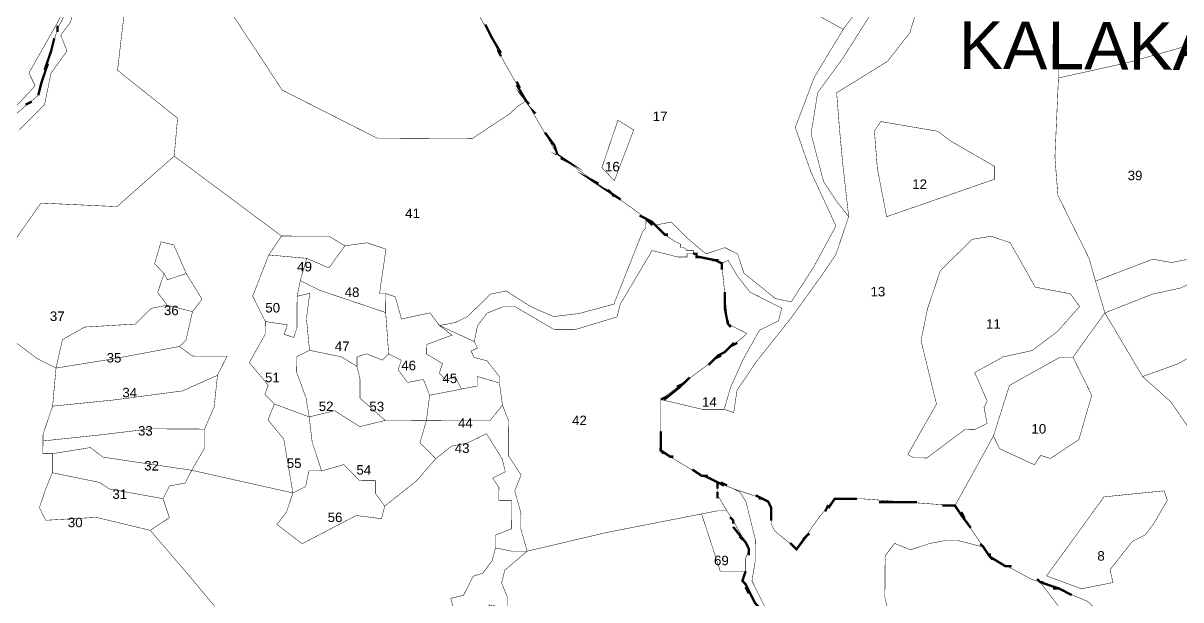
# Model space of a CAD drawing. Header units: metres. Extents: x 318080 to 326887, y 1838772 to 1852662.
# Drawn here: x 321262 to 322736, y 1848110 to 1848843 of the extents above; entities that cross this region are included whole.
import ezdxf

# ---------------------------------------------------------------- set-up
doc = ezdxf.new("R2010")
doc.units = ezdxf.units.M
doc.header["$MEASUREMENT"] = 0
for name, color, linetype in [('SURVEY NO.', 7, 'Continuous'), ('SURVEY PLOT BOUNDARY', 35, 'Continuous'), ('VILLAGE BOUNDARY', 212, 'Continuous'), ('VILLAGE NAME', 3, 'Continuous')]:
    doc.layers.add(name, color=color, linetype=linetype)
doc.styles.add('PDF Arial', font='arial.ttf')
doc.styles.get("Standard").update_dxf_attribs({"font": 'arial.ttf'})

# ---------------------------------------------------------------- blocks, each defined once
blk = doc.blocks.new('22')
at = {"layer": 'SURVEY PLOT BOUNDARY', "lineweight": 18, "const_width": 0.605}
for points in [[(322347, 1848863.3), (322306.3, 1848799), (322273.9, 1848754.7), (322265.5, 1848702.3), (322281.4, 1848641.7), (322297.4, 1848617.4), (322313.4, 1848597.2), (322297.1, 1848548.9), (322280.8, 1848524.7), (322240.2, 1848468.4), (322195.6, 1848412.2), (322171.2, 1848376), (322167, 1848347.8), (322154.9, 1848351.9), (322163.1, 1848380.1), (322179.5, 1848416.3), (322199.8, 1848452.5), (322224.1, 1848464.5), (322228.2, 1848480.6), (322204, 1848492.8), (322187.9, 1848501), (322171.9, 1848521.2), (322159.9, 1848541.5), (322151.8, 1848537.5), (322143.8, 1848541.5), (322123.6, 1848545.7), (322119.6, 1848545.7), (322119.6, 1848549.7), (322115.6, 1848549.7), (322115.6, 1848553.8), (322111.5, 1848553.8), (322107.5, 1848553.8), (322103.5, 1848557.9), (322099.5, 1848557.9), (322099.5, 1848561.9), (322091.4, 1848566), (322079.4, 1848574.1), (322067.3, 1848586.3), (322087.5, 1848590.2), (322107.6, 1848569.9), (322131.7, 1848549.7), (322155.9, 1848557.6), (322172, 1848549.5), (322180, 1848525.2), (322220.2, 1848492.8), (322240.3, 1848488.6), (322268.8, 1848532.9), (322297.2, 1848585.2), (322265.3, 1848653.9), (322245.4, 1848710.5), (322269.9, 1848774.9), (322306.5, 1848835.3), (322339, 1848879.5)], [(321257.1, 1848707.2), (321289.5, 1848739.3), (321297.8, 1848779.6), (321318.1, 1848807.7), (321310.1, 1848828), (321322.3, 1848844)], [(321390.9, 1848855.8), (321382.5, 1848783.2), (321458.9, 1848722.3), (321454.6, 1848674), (321381.7, 1848609.8), (321284.9, 1848614.3), (321219.9, 1848521.8)], [(321232.9, 1848715.4), (321277.6, 1848763.6), (321269.6, 1848779.7), (321306.2, 1848844.1)], [(321322.4, 1848868.2), (321306.1, 1848836), (321281.5, 1848751.4), (321228.9, 1848707.3)], [(321246.6, 1849034), (321359.9, 1849106.1), (321400.3, 1849126.1), (321441.1, 1849214.6), (321445.5, 1849299.3), (321558.5, 1849302.8), (321558.5, 1849298.8), (321546.1, 1849238.3), (321541.8, 1849194), (321521.1, 1849081.1), (321508.9, 1849065), (321472.6, 1849057.1), (321420.1, 1849045.3), (321379.5, 1849001.1), (321306.2, 1848844.1), (321269.6, 1848779.7), (321277.6, 1848763.6), (321232.9, 1848715.4)], [(321842.7, 1848853.6), (321870.7, 1848801.1), (321902.7, 1848744.4), (321890.6, 1848736.4), (321882.5, 1848728.4), (321833.9, 1848696.3), (321712.9, 1848696.9), (321592.2, 1848758), (321496.1, 1848903.7)], [(322766.5, 1848853.2), (322754.2, 1848817), (322669.4, 1848793.2), (322580.5, 1848773.4), (322580.9, 1848846)], [(322403.5, 1848871.1), (322391.2, 1848830.8), (322362.8, 1848794.6), (322298.1, 1848754.6), (322301.9, 1848706.2), (322305.7, 1848665.8), (322313.4, 1848597.2), (322297.4, 1848617.4), (322281.4, 1848641.7), (322265.5, 1848702.3), (322273.9, 1848754.7), (322306.3, 1848799), (322347, 1848863.3)], [(322580.9, 1848846), (322580.5, 1848773.4), (322576, 1848672.6), (322579.8, 1848624.2), (322619.7, 1848543.3), (322627.7, 1848515), (322639.6, 1848474.6), (322599, 1848418.3), (322582.8, 1848418.4), (322518.1, 1848382.4), (322497.7, 1848317.9), (322448.8, 1848229.4), (322331.9, 1848238), (322295.6, 1848238.2), (322275.3, 1848214.1), (322246.9, 1848173.9), (322242.8, 1848178), (322222.8, 1848194.2), (322218.7, 1848198.2), (322214.7, 1848206.3), (322214.8, 1848226.5), (322210.8, 1848234.6), (322202.8, 1848238.7), (322190.7, 1848242.8), (322166.6, 1848250.9), (322146.4, 1848259.1), (322126.3, 1848267.3), (322086.1, 1848291.7), (322074, 1848299.8), (322074.1, 1848307.9), (322074.1, 1848315.9), (322074.1, 1848324), (322074.2, 1848348.2), (322074.3, 1848360.3), (322074.3, 1848364.4), (322126.7, 1848352), (322154.9, 1848351.9), (322167, 1848347.8), (322171.2, 1848376), (322195.6, 1848412.2), (322240.2, 1848468.4), (322280.8, 1848524.7), (322297.1, 1848548.9), (322313.4, 1848597.2), (322305.7, 1848665.8), (322301.9, 1848706.2), (322298.1, 1848754.6), (322362.8, 1848794.6), (322391.2, 1848830.8), (322403.5, 1848871.1)], [(322262.3, 1848859.7), (322306.5, 1848835.3), (322269.9, 1848774.9), (322245.4, 1848710.5), (322265.3, 1848653.9), (322297.2, 1848585.2), (322268.8, 1848532.9), (322240.3, 1848488.6), (322220.2, 1848492.8), (322180, 1848525.2), (322172, 1848549.5), (322155.9, 1848557.6), (322131.7, 1848549.7), (322107.6, 1848569.9), (322087.5, 1848590.2), (322067.3, 1848586.3), (322055.3, 1848594.4), (322039.2, 1848606.6), (321942.7, 1848675.6), (321902.7, 1848744.4), (321870.7, 1848801.1), (321842.7, 1848853.6)], [(321228.9, 1848707.3), (321281.5, 1848751.4), (321306.1, 1848836), (321322.4, 1848868.2), (321326.5, 1848876.3), (321338.7, 1848904.5), (321334.6, 1848884.3), (321322.3, 1848844), (321310.1, 1848828), (321318.1, 1848807.7), (321297.8, 1848779.6), (321289.5, 1848739.3), (321257.1, 1848707.2)], [(321496.1, 1848903.7), (321592.2, 1848758), (321712.9, 1848696.9), (321833.9, 1848696.3), (321882.5, 1848728.4), (321890.6, 1848736.4), (321902.7, 1848744.4), (321942.7, 1848675.6), (322039.2, 1848606.6), (322055.3, 1848594.4), (322055.2, 1848582.3), (322051.2, 1848578.3), (322014.4, 1848485.7), (321970, 1848473.8), (321937.7, 1848469.9), (321909.5, 1848482.1), (321877.3, 1848502.5), (321857.1, 1848498.5), (321828.8, 1848470.4), (321812.6, 1848462.4), (321792.4, 1848458.5), (321780.4, 1848474.7), (321744, 1848466.8), (321736.1, 1848495.1), (321724, 1848499.2), (321716, 1848499.2), (321724.3, 1848555.7), (321700.1, 1848563.8), (321671.9, 1848559.9), (321651.8, 1848572.1), (321591.3, 1848572.4), (321454.6, 1848674), (321458.9, 1848722.3), (321382.5, 1848783.2), (321390.9, 1848855.8)], [(322796.8, 1848445.6), (322732.1, 1848409.6), (322687.6, 1848393.7), (322639.6, 1848474.6), (322700.2, 1848498.5), (322736.6, 1848506.4), (322744.6, 1848510.4)], [(322744.8, 1848542.7), (322724.6, 1848538.7), (322700.4, 1848542.9), (322627.7, 1848515), (322619.7, 1848543.3), (322579.8, 1848624.2), (322576, 1848672.6), (322580.5, 1848773.4), (322669.4, 1848793.2), (322754.2, 1848817)], [(321219.9, 1848521.8), (321284.9, 1848614.3), (321381.7, 1848609.8), (321454.6, 1848674), (321591.3, 1848572.4), (321575, 1848548.3), (321554.6, 1848496), (321570.6, 1848463.6), (321570.5, 1848447.5), (321550.2, 1848411.3), (321574.2, 1848382.9), (321570.1, 1848370.8), (321582.2, 1848358.7), (321574, 1848338.5), (321594.1, 1848314.2), (321605.8, 1848245.6), (321476.9, 1848274.4), (321493.2, 1848302.6), (321493.3, 1848326.8), (321505.5, 1848355), (321509.7, 1848395.3), (321522, 1848419.5), (321477.6, 1848419.7), (321461.5, 1848431.9), (321469.6, 1848439.9), (321477.9, 1848476.2), (321490, 1848492.2), (321470, 1848524.6), (321454.1, 1848561), (321437.9, 1848565.1), (321429.7, 1848536.9), (321441.8, 1848524.7), (321433.6, 1848500.6), (321445.6, 1848484.4), (321425.4, 1848480.4), (321405.2, 1848460.4), (321340.6, 1848456.6), (321312.3, 1848440.6), (321304.1, 1848404.4), (321279.9, 1848416.6), (321135.2, 1848526.2)], [(321135.2, 1848526.2), (321279.9, 1848416.6), (321304.1, 1848404.4), (321299.8, 1848356), (321287.5, 1848319.7), (321287.5, 1848311.7), (321287.5, 1848307.6), (321287.4, 1848295.5), (321299.5, 1848295.5), (321299.4, 1848271.3), (321291.2, 1848251.1), (321283, 1848227), (321291, 1848210.8), (321355.6, 1848214.5), (321424.1, 1848198), (321476.2, 1848137.3), (321560.4, 1848036)], [(322758.2, 1847981.8), (322702, 1848030.5), (322617.7, 1848107.6), (322569.3, 1848128), (322557.3, 1848132.1), (322545.2, 1848136.2), (322492.9, 1848164.6), (322484.9, 1848176.8), (322448.8, 1848229.4), (322497.7, 1848317.9), (322505.6, 1848301.8), (322549.9, 1848281.4), (322558, 1848293.4), (322570.1, 1848289.3), (322606.5, 1848313.4), (322622.9, 1848369.8), (322599, 1848418.3), (322639.6, 1848474.6), (322687.6, 1848393.7), (322723.8, 1848361.2), (322759.8, 1848308.6)], [(321560.4, 1848036), (321476.2, 1848137.3), (321424.1, 1848198), (321448.4, 1848214.1), (321440.4, 1848238.3), (321448.6, 1848254.4), (321468.7, 1848258.3), (321476.9, 1848274.4), (321605.8, 1848245.6), (321597.6, 1848221.4), (321585.5, 1848205.3), (321617.6, 1848181), (321686.4, 1848216.9), (321718.6, 1848212.8), (321722.7, 1848228.9), (321763.2, 1848261), (321787.6, 1848289.1), (321807.8, 1848305.1), (321828, 1848309.1), (321852.3, 1848321), (321872.3, 1848288.7), (321876.2, 1848272.5), (321860.1, 1848264.5), (321868.1, 1848252.4), (321868, 1848236.2), (321884.1, 1848236.2), (321883.9, 1848199.9), (321863.7, 1848191.9), (321863.7, 1848175.7), (321859.5, 1848159.6), (321847.4, 1848143.5), (321835.2, 1848139.6), (321823, 1848115.4), (321806.9, 1848111.5), (321810.8, 1848095.3)], [(322194.1, 1848105.6), (322178.1, 1848133.9), (322182.2, 1848146), (322182.3, 1848162.1), (322186.4, 1848174.2), (322166.4, 1848210.6), (322158.4, 1848222.7), (322146.3, 1848243), (322146.4, 1848259.1), (322166.6, 1848250.9), (322174.6, 1848246.9), (322182.6, 1848234.7), (322194.5, 1848186.3), (322194.3, 1848158), (322190.2, 1848133.8), (322214.2, 1848085.3)], [(322214.2, 1848085.3), (322190.2, 1848133.8), (322194.3, 1848158), (322194.5, 1848186.3), (322182.6, 1848234.7), (322174.6, 1848246.9), (322166.6, 1848250.9), (322190.7, 1848242.8), (322202.8, 1848238.7), (322210.8, 1848234.6), (322214.8, 1848226.5), (322214.7, 1848206.3), (322218.7, 1848198.2), (322222.8, 1848194.2), (322242.8, 1848178), (322246.9, 1848173.9), (322275.3, 1848214.1), (322295.6, 1848238.2), (322331.9, 1848238), (322448.8, 1848229.4), (322484.9, 1848176.8), (322452.6, 1848185), (322436.5, 1848185.1), (322416.3, 1848181.2), (322392.1, 1848173.2), (322371.9, 1848181.4), (322359.8, 1848165.3), (322359.5, 1848112.8), (322367.4, 1848080.5)], [(321879.4, 1848099), (321879.5, 1848111.1), (321871.5, 1848131.3), (321875.6, 1848147.4), (321904, 1848171.5), (322004.9, 1848195.2), (322126.1, 1848218.9), (322149.9, 1848146.1), (322166.1, 1848146.1), (322182.2, 1848146), (322178.1, 1848133.9), (322194.1, 1848105.6)], [(322597.3, 1848079.4), (322557.3, 1848132.1), (322569.3, 1848128), (322617.7, 1848107.6)]]:
    blk.add_lwpolyline(points, dxfattribs=at)
for points in [[(322339, 1848879.5), (322306.5, 1848835.3), (322262.3, 1848859.7), (322286.6, 1848879.7), (322298.8, 1848903.9)], [(321999.1, 1848659.2), (322015.2, 1848643), (322039.7, 1848707.4), (322019.6, 1848719.6)], [(322015.2, 1848643), (321999.1, 1848659.2), (322019.6, 1848719.6), (322039.7, 1848707.4)], [(322350, 1848657.5), (322361.8, 1848597), (322430.5, 1848620.8), (322499.2, 1848644.7), (322499.3, 1848660.9), (322443, 1848693.4), (322426.9, 1848705.6), (322354.4, 1848718), (322346.2, 1848706)], [(322430.5, 1848620.8), (322361.8, 1848597), (322350, 1848657.5), (322346.2, 1848706), (322354.4, 1848718), (322426.9, 1848705.6), (322443, 1848693.4), (322499.3, 1848660.9), (322499.2, 1848644.7)], [(322111.5, 1848553.8), (322115.6, 1848553.8), (322115.6, 1848549.7), (322111.5, 1848549.8), (322107.5, 1848549.8), (322107.5, 1848545.7), (322103.4, 1848545.8), (322099.4, 1848545.8), (322095.4, 1848545.8), (322063.1, 1848554), (322022.5, 1848485.6), (322018.4, 1848469.5), (321965.8, 1848453.6), (321937.6, 1848453.8), (321889.3, 1848482.2), (321873.2, 1848482.3), (321853, 1848474.3), (321840.8, 1848458.3), (321836.7, 1848438.1), (321792.4, 1848458.5), (321812.6, 1848462.4), (321828.8, 1848470.4), (321857.1, 1848498.5), (321877.3, 1848502.5), (321909.5, 1848482.1), (321937.7, 1848469.9), (321970, 1848473.8), (322014.4, 1848485.7), (322051.2, 1848578.3), (322055.2, 1848582.3), (322055.3, 1848594.4), (322067.3, 1848586.3), (322079.4, 1848574.1), (322091.4, 1848566), (322099.5, 1848561.9), (322099.5, 1848557.9), (322103.5, 1848557.9), (322107.5, 1848553.8)], [(321470, 1848524.6), (321445.8, 1848516.7), (321441.8, 1848524.7), (321429.7, 1848536.9), (321437.9, 1848565.1), (321454.1, 1848561)], [(321671.9, 1848559.9), (321651.6, 1848531.8), (321623.4, 1848544), (321575, 1848548.3), (321591.3, 1848572.4), (321651.8, 1848572.1)], [(321724, 1848499.2), (321723.9, 1848475), (321639.3, 1848503.6), (321615.2, 1848515.8), (321623.4, 1848544), (321651.6, 1848531.8), (321671.9, 1848559.9), (321700.1, 1848563.8), (321724.3, 1848555.7), (321716, 1848499.2)], [(322425.2, 1848358.6), (322388.6, 1848294.3), (322396.7, 1848290.2), (322412.8, 1848290.1), (322461.4, 1848326.2), (322473.5, 1848326.1), (322489.7, 1848334.1), (322485.7, 1848354.3), (322489.8, 1848362.4), (322473.8, 1848398.7), (322510.2, 1848418.7), (322546.6, 1848426.6), (322579, 1848450.7), (322607.4, 1848482.8), (322595.3, 1848499), (322551, 1848507.3), (322519, 1848563.9), (322494.8, 1848572.1), (322470.6, 1848568.2), (322430.1, 1848528.1), (322413.7, 1848479.7), (322405.5, 1848439.4)], [(322412.8, 1848290.1), (322396.7, 1848290.2), (322388.6, 1848294.3), (322425.2, 1848358.6), (322405.5, 1848439.4), (322413.7, 1848479.7), (322430.1, 1848528.1), (322470.6, 1848568.2), (322494.8, 1848572.1), (322519, 1848563.9), (322551, 1848507.3), (322595.3, 1848499), (322607.4, 1848482.8), (322579, 1848450.7), (322546.6, 1848426.6), (322510.2, 1848418.7), (322473.8, 1848398.7), (322489.8, 1848362.4), (322485.7, 1848354.3), (322489.7, 1848334.1), (322473.5, 1848326.1), (322461.4, 1848326.2)], [(321623.4, 1848544), (321615.2, 1848515.8), (321611.1, 1848495.7), (321610.9, 1848455.3), (321606.8, 1848443.3), (321594.7, 1848447.4), (321598.8, 1848459.4), (321570.6, 1848463.6), (321554.6, 1848496), (321575, 1848548.3)], [(322095.4, 1848545.8), (322099.4, 1848545.8), (322103.4, 1848545.8), (322107.5, 1848545.7), (322107.5, 1848549.8), (322111.5, 1848549.8), (322115.6, 1848549.7), (322119.6, 1848549.7), (322119.6, 1848545.7), (322123.6, 1848545.7), (322143.8, 1848541.5), (322151.8, 1848537.5), (322159.5, 1848460.8), (322183.6, 1848448.5), (322179.6, 1848444.5), (322155.3, 1848424.5), (322074.3, 1848364.4), (322074.3, 1848360.3), (322074.2, 1848348.2), (322074.1, 1848324), (322074.1, 1848315.9), (322074.1, 1848307.9), (322074, 1848299.8), (322086.1, 1848291.7), (322126.3, 1848267.3), (322146.4, 1848259.1), (322146.3, 1848243), (322158.4, 1848222.7), (322146.3, 1848222.8), (322126.1, 1848218.9), (322004.9, 1848195.2), (321904, 1848171.5), (321896, 1848199.8), (321896.1, 1848220), (321888.2, 1848248.2), (321896.4, 1848268.4), (321880.4, 1848292.7), (321880.6, 1848337), (321872.6, 1848357.3), (321868.7, 1848385.5), (321868.7, 1848393.6), (321852.7, 1848413.8), (321836.6, 1848417.9), (321832.6, 1848426), (321840.7, 1848430), (321836.7, 1848438.1), (321840.8, 1848458.3), (321853, 1848474.3), (321873.2, 1848482.3), (321889.3, 1848482.2), (321937.6, 1848453.8), (321965.8, 1848453.6), (322018.4, 1848469.5), (322022.5, 1848485.6), (322063.1, 1848554)], [(322163.1, 1848380.1), (322154.9, 1848351.9), (322126.7, 1848352), (322074.3, 1848364.4), (322155.3, 1848424.5), (322179.6, 1848444.5), (322183.6, 1848448.5), (322159.5, 1848460.8), (322151.8, 1848537.5), (322159.9, 1848541.5), (322171.9, 1848521.2), (322187.9, 1848501), (322204, 1848492.8), (322228.2, 1848480.6), (322224.1, 1848464.5), (322199.8, 1848452.5), (322179.5, 1848416.3)], [(322700.4, 1848542.9), (322724.6, 1848538.7), (322744.8, 1848542.7), (322781.1, 1848538.5), (322781, 1848522.3), (322764.8, 1848518.4), (322744.6, 1848510.4), (322736.6, 1848506.4), (322700.2, 1848498.5), (322639.6, 1848474.6), (322627.7, 1848515)], [(321477.9, 1848476.2), (321445.6, 1848484.4), (321433.6, 1848500.6), (321441.8, 1848524.7), (321445.8, 1848516.7), (321470, 1848524.6), (321490, 1848492.2)], [(321723.9, 1848475), (321727.7, 1848422.5), (321719.6, 1848414.5), (321699.5, 1848422.6), (321687.3, 1848418.7), (321687.3, 1848406.6), (321667.2, 1848418.8), (321647, 1848422.9), (321626.9, 1848427), (321623, 1848467.4), (321627.2, 1848499.6), (321611.1, 1848495.7), (321615.2, 1848515.8), (321639.3, 1848503.6)], [(321626.9, 1848427), (321610.7, 1848419), (321610.6, 1848398.9), (321622.5, 1848366.5), (321626.5, 1848342.3), (321582.2, 1848358.7), (321570.1, 1848370.8), (321574.2, 1848382.9), (321550.2, 1848411.3), (321570.5, 1848447.5), (321570.6, 1848463.6), (321598.8, 1848459.4), (321594.7, 1848447.4), (321606.8, 1848443.3), (321610.9, 1848455.3), (321611.1, 1848495.7), (321627.2, 1848499.6), (321623, 1848467.4)], [(321736.1, 1848495.1), (321744, 1848466.8), (321780.4, 1848474.7), (321792.4, 1848458.5), (321808.5, 1848446.3), (321776.2, 1848434.4), (321776.1, 1848422.3), (321796.2, 1848410.1), (321792.1, 1848398), (321800.1, 1848389.9), (321812.3, 1848393.9), (321820.3, 1848377.7), (321779.9, 1848369.8), (321771.9, 1848390), (321751.7, 1848386.1), (321739.7, 1848402.3), (321743.8, 1848414.4), (321727.7, 1848422.5), (321723.9, 1848475), (321724, 1848499.2)], [(321477.9, 1848476.2), (321469.6, 1848439.9), (321461.5, 1848431.9), (321376.7, 1848416.1), (321304.1, 1848404.4), (321312.3, 1848440.6), (321340.6, 1848456.6), (321405.2, 1848460.4), (321425.4, 1848480.4), (321445.6, 1848484.4)], [(322865.6, 1848489.6), (322901.6, 1848437), (322925.9, 1848449), (322953.9, 1848404.5), (322981.8, 1848343.8), (322937.4, 1848332), (322925.3, 1848328), (322884.8, 1848308), (322860.9, 1848368.6), (322836.7, 1848360.7), (322759.8, 1848308.6), (322723.8, 1848361.2), (322687.6, 1848393.7), (322732.1, 1848409.6), (322796.8, 1848445.6)], [(321852.7, 1848413.8), (321868.7, 1848393.6), (321868.7, 1848385.5), (321840.5, 1848393.7), (321840.4, 1848381.6), (321820.3, 1848377.7), (321812.3, 1848393.9), (321800.1, 1848389.9), (321792.1, 1848398), (321796.2, 1848410.1), (321776.1, 1848422.3), (321776.2, 1848434.4), (321808.5, 1848446.3), (321792.4, 1848458.5), (321836.7, 1848438.1), (321840.7, 1848430), (321832.6, 1848426), (321836.6, 1848417.9)], [(321509.7, 1848395.3), (321465.3, 1848375.4), (321376.5, 1848363.7), (321299.8, 1848356), (321304.1, 1848404.4), (321376.7, 1848416.1), (321461.5, 1848431.9), (321477.6, 1848419.7), (321522, 1848419.5)], [(321687.3, 1848406.6), (321691.2, 1848390.4), (321691.1, 1848366.2), (321723.3, 1848337.8), (321690.9, 1848329.9), (321658.8, 1848350.2), (321626.5, 1848342.3), (321622.5, 1848366.5), (321610.6, 1848398.9), (321610.7, 1848419), (321626.9, 1848427), (321647, 1848422.9), (321667.2, 1848418.8)], [(321779.9, 1848369.8), (321775.7, 1848337.5), (321723.3, 1848337.8), (321691.1, 1848366.2), (321691.2, 1848390.4), (321687.3, 1848406.6), (321687.3, 1848418.7), (321699.5, 1848422.6), (321719.6, 1848414.5), (321727.7, 1848422.5), (321743.8, 1848414.4), (321739.7, 1848402.3), (321751.7, 1848386.1), (321771.9, 1848390)], [(322606.5, 1848313.4), (322570.1, 1848289.3), (322558, 1848293.4), (322549.9, 1848281.4), (322505.6, 1848301.8), (322497.7, 1848317.9), (322518.1, 1848382.4), (322582.8, 1848418.4), (322599, 1848418.3), (322622.9, 1848369.8)], [(321493.3, 1848326.8), (321424.7, 1848327.1), (321360.1, 1848319.4), (321287.5, 1848311.7), (321287.5, 1848319.7), (321299.8, 1848356), (321376.5, 1848363.7), (321465.3, 1848375.4), (321509.7, 1848395.3), (321505.5, 1848355)], [(321868.7, 1848385.5), (321872.6, 1848357.3), (321856.4, 1848337.2), (321775.7, 1848337.5), (321779.9, 1848369.8), (321820.3, 1848377.7), (321840.4, 1848381.6), (321840.5, 1848393.7)], [(321626.5, 1848342.3), (321630.3, 1848310), (321642.3, 1848273.6), (321626.1, 1848273.7), (321622, 1848253.6), (321605.8, 1848245.6), (321594.1, 1848314.2), (321574, 1848338.5), (321582.2, 1848358.7)], [(321904, 1848171.5), (321883.8, 1848171.6), (321863.7, 1848175.7), (321863.7, 1848191.9), (321883.9, 1848199.9), (321884.1, 1848236.2), (321868, 1848236.2), (321868.1, 1848252.4), (321860.1, 1848264.5), (321876.2, 1848272.5), (321872.3, 1848288.7), (321852.3, 1848321), (321828, 1848309.1), (321807.8, 1848305.1), (321787.6, 1848289.1), (321767.5, 1848309.3), (321775.7, 1848337.5), (321856.4, 1848337.2), (321872.6, 1848357.3), (321880.6, 1848337), (321880.4, 1848292.7), (321896.4, 1848268.4), (321888.2, 1848248.2), (321896.1, 1848220), (321896, 1848199.8)], [(321723.3, 1848337.8), (321775.7, 1848337.5), (321767.5, 1848309.3), (321787.6, 1848289.1), (321763.2, 1848261), (321722.7, 1848228.9), (321710.7, 1848245.1), (321710.8, 1848261.2), (321690.6, 1848261.3), (321670.5, 1848281.6), (321642.3, 1848273.6), (321630.3, 1848310), (321626.5, 1848342.3), (321658.8, 1848350.2), (321690.9, 1848329.9)], [(321493.3, 1848326.8), (321493.2, 1848302.6), (321476.9, 1848274.4), (321364, 1848291.1), (321347.9, 1848303.3), (321299.5, 1848295.5), (321287.4, 1848295.5), (321287.5, 1848307.6), (321287.5, 1848311.7), (321360.1, 1848319.4), (321424.7, 1848327.1)], [(321476.9, 1848274.4), (321468.7, 1848258.3), (321448.6, 1848254.4), (321440.4, 1848238.3), (321371.9, 1848250.7), (321359.8, 1848258.9), (321299.4, 1848271.3), (321299.5, 1848295.5), (321347.9, 1848303.3), (321364, 1848291.1)], [(321722.7, 1848228.9), (321718.6, 1848212.8), (321686.4, 1848216.9), (321617.6, 1848181), (321585.5, 1848205.3), (321597.6, 1848221.4), (321605.8, 1848245.6), (321622, 1848253.6), (321626.1, 1848273.7), (321642.3, 1848273.6), (321670.5, 1848281.6), (321690.6, 1848261.3), (321710.8, 1848261.2), (321710.7, 1848245.1)], [(321440.4, 1848238.3), (321448.4, 1848214.1), (321424.1, 1848198), (321355.6, 1848214.5), (321291, 1848210.8), (321283, 1848227), (321291.2, 1848251.1), (321299.4, 1848271.3), (321359.8, 1848258.9), (321371.9, 1848250.7)], [(322565.4, 1848140.1), (322609.7, 1848123.7), (322650, 1848131.6), (322646.1, 1848147.8), (322674.5, 1848183.9), (322690.7, 1848191.9), (322702.8, 1848208), (322719.1, 1848236.2), (322715.1, 1848248.3), (322638.5, 1848240.6)], [(322609.7, 1848123.7), (322565.4, 1848140.1), (322638.5, 1848240.6), (322715.1, 1848248.3), (322719.1, 1848236.2), (322702.8, 1848208), (322690.7, 1848191.9), (322674.5, 1848183.9), (322646.1, 1848147.8), (322650, 1848131.6)], [(322146.3, 1848222.8), (322158.4, 1848222.7), (322166.4, 1848210.6), (322186.4, 1848174.2), (322182.3, 1848162.1), (322182.2, 1848146), (322166.1, 1848146.1), (322149.9, 1848146.1), (322126.1, 1848218.9)], [(321904, 1848171.5), (321875.6, 1848147.4), (321871.5, 1848131.3), (321879.5, 1848111.1), (321879.4, 1848099), (321855.2, 1848103.2), (321863.2, 1848091), (321859.1, 1848058.8), (321867.1, 1848042.6), (321879, 1848006.2), (321854.8, 1848010.4), (321846.9, 1848054.8), (321810.7, 1848067.1), (321810.8, 1848095.3), (321806.9, 1848111.5), (321823, 1848115.4), (321835.2, 1848139.6), (321847.4, 1848143.5), (321859.5, 1848159.6), (321863.7, 1848175.7), (321883.8, 1848171.6)], [(322452.6, 1848185), (322484.9, 1848176.8), (322492.9, 1848164.6), (322545.2, 1848136.2), (322557.3, 1848132.1), (322597.3, 1848079.4), (322572.9, 1848035.2), (322480.3, 1848055.8), (322460.1, 1848063.9), (322436, 1848076.2), (322379.5, 1848072.4), (322367.4, 1848080.5), (322359.5, 1848112.8), (322359.8, 1848165.3), (322371.9, 1848181.4), (322392.1, 1848173.2), (322416.3, 1848181.2), (322436.5, 1848185.1)]]:
    blk.add_lwpolyline(points, close=True, dxfattribs=at)
at = {"layer": 'VILLAGE BOUNDARY', "lineweight": 50, "const_width": 3.03}
for points in [[(321306.1, 1848832), (321306.1, 1848836), (321306.2, 1848840.1)], [(321850.7, 1848841.5), (321858.7, 1848825.3), (321870.7, 1848805.1)], [(321302, 1848824), (321297.9, 1848807.8), (321289.7, 1848783.7)], [(321858.7, 1848825.3), (321854.7, 1848833.4)], [(321870.7, 1848801.1), (321866.7, 1848809.1)], [(321281.5, 1848751.4), (321285.6, 1848767.6), (321293.8, 1848791.7)], [(321890.7, 1848768.7), (321894.7, 1848760.6)], [(321902.7, 1848744.4), (321890.7, 1848764.6)], [(321914.7, 1848728.2), (321902.7, 1848744.4), (321906.7, 1848740.4)], [(321273.4, 1848743.4), (321265.3, 1848739.4)], [(321926.7, 1848704), (321938.7, 1848687.8), (321942.7, 1848675.6), (321954.8, 1848667.5), (321946.7, 1848671.6)], [(321938.7, 1848687.8), (321934.7, 1848691.8)], [(322023.1, 1848618.8), (322011, 1848626.9), (321986.9, 1848643.2), (321995, 1848639.1)], [(322007, 1848631), (322015.1, 1848622.8)], [(322047.2, 1848598.5), (322055.3, 1848594.4), (322063.3, 1848590.3), (322067.3, 1848586.3), (322079.4, 1848574.1), (322083.4, 1848574.1), (322079.4, 1848574.1), (322075.4, 1848578.2)], [(322063.3, 1848586.3), (322055.3, 1848594.4)], [(322115.6, 1848549.7), (322119.6, 1848549.7), (322119.6, 1848545.7), (322123.6, 1848545.7)], [(322151.8, 1848529.4), (322151.8, 1848537.5), (322143.8, 1848541.5), (322123.6, 1848545.7), (322119.6, 1848545.7), (322119.6, 1848549.7)], [(322139.7, 1848541.6), (322143.8, 1848541.5), (322147.8, 1848541.5)], [(322155.7, 1848501.1), (322155.6, 1848481), (322159.5, 1848460.8)], [(322155.6, 1848481), (322155.6, 1848489)], [(322163.5, 1848456.7), (322159.5, 1848460.8), (322159.5, 1848464.8)], [(322135, 1848408.4), (322147.2, 1848420.5), (322155.3, 1848424.5), (322167.4, 1848436.5)], [(322171.5, 1848436.5), (322163.4, 1848432.5)], [(322151.2, 1848420.5), (322143.1, 1848416.5)], [(322110.8, 1848392.4), (322098.6, 1848380.4), (322078.4, 1848364.3)], [(322094.6, 1848380.4), (322102.7, 1848384.4)], [(322074.3, 1848364.4), (322082.4, 1848368.3)], [(322078, 1848295.7), (322074, 1848299.8), (322074.1, 1848307.9), (322074.1, 1848315.9), (322074.1, 1848324), (322074.1, 1848315.9)], [(322090.1, 1848291.7), (322086.1, 1848291.7), (322074, 1848299.8)], [(322114.2, 1848275.4), (322126.3, 1848267.3), (322130.3, 1848267.3), (322146.4, 1848259.1), (322146.4, 1848251)], [(322134.4, 1848267.2), (322126.3, 1848267.3)], [(322154.5, 1848255), (322146.4, 1848259.1)], [(322150.5, 1848259.1), (322158.5, 1848255)], [(322146.3, 1848238.9), (322146.3, 1848243), (322146.4, 1848247)], [(322198.8, 1848238.7), (322202.8, 1848238.7), (322210.8, 1848234.6), (322214.8, 1848226.5), (322214.8, 1848210.4), (322214.8, 1848226.5), (322210.8, 1848234.6), (322202.8, 1848238.7), (322194.8, 1848242.7)], [(322323.8, 1848238.1), (322307.7, 1848238.2), (322295.6, 1848238.2), (322287.5, 1848226.2)], [(322299.6, 1848238.2), (322307.7, 1848238.2)], [(322352, 1848233.9), (322368.2, 1848233.8), (322392.4, 1848233.7)], [(322372.2, 1848233.8), (322364.1, 1848233.9)], [(322400.4, 1848233.7), (322388.3, 1848233.7)], [(322283.4, 1848222.1), (322287.5, 1848230.2)], [(322468.9, 1848201.1), (322456.8, 1848217.3), (322448.8, 1848229.4), (322440.8, 1848229.5), (322432.7, 1848229.5)], [(322456.8, 1848221.3), (322460.8, 1848213.2)], [(322162.3, 1848214.7), (322166.4, 1848210.6), (322166.3, 1848206.6)], [(322186.3, 1848166.1), (322186.4, 1848174.2), (322182.4, 1848182.3), (322166.3, 1848202.5)], [(322174.3, 1848190.4), (322178.3, 1848186.3)], [(322242.8, 1848178), (322246.9, 1848173.9), (322259, 1848190)], [(322263.1, 1848194), (322255, 1848186)], [(322246.9, 1848173.9), (322242.8, 1848178), (322238.8, 1848182)], [(322521.1, 1848152.4), (322513, 1848152.4), (322492.9, 1848164.6), (322484.9, 1848176.8), (322480.9, 1848180.8)], [(322496.9, 1848160.6), (322492.9, 1848164.6), (322492.9, 1848168.7)], [(322182.2, 1848146), (322178.1, 1848133.9), (322182.1, 1848129.8), (322194.1, 1848105.6), (322202.1, 1848097.5)], [(322553.2, 1848136.1), (322557.3, 1848132.1), (322561.3, 1848132)], [(322597.5, 1848115.7), (322581.4, 1848123.9), (322569.3, 1848128), (322557.3, 1848132.1)], [(322186.1, 1848117.7), (322182.1, 1848125.8)], [(322573.4, 1848123.9), (322581.4, 1848123.9)]]:
    blk.add_lwpolyline(points, dxfattribs=at)
at = {"layer": 'SURVEY NO.', "char_height": 12.1, "attachment_point": 7, "rotation": 359.7242, "style": 'PDF Arial'}
for s, insert in [('17', (322063.9, 1848718.7)), ('16', (322003.1, 1848654.5)), ('39', (322668.6, 1848643.2)), ('12', (322394.3, 1848632.4)), ('41', (321748.7, 1848595.2)), ('49', (321611.2, 1848527.3)), ('48', (321671.6, 1848494.7)), ('13', (322341.2, 1848495.5)), ('50', (321570.6, 1848475)), ('37', (321296.3, 1848464.2)), ('36', (321441.5, 1848471.6)), ('11', (322488.2, 1848454.5)), ('47', (321659.1, 1848426.2)), ('35', (321368.6, 1848411.4)), ('46', (321743.7, 1848401.6)), ('51', (321570.2, 1848386.3)), ('45', (321796.1, 1848385.2)), ('34', (321388.6, 1848367)), ('14', (322126.7, 1848355.3)), ('52', (321638.6, 1848349.6)), ('53', (321703.1, 1848349.3)), ('44', (321816, 1848328.6)), ('42', (321961.2, 1848331.9)), ('33', (321408.5, 1848318.5)), ('10', (322546.1, 1848321)), ('43', (321811.8, 1848296.3)), ('32', (321416.4, 1848274)), ('55', (321597.9, 1848277.2)), ('54', (321686.6, 1848268.7)), ('31', (321375.9, 1848237.9)), ('56', (321650, 1848208.4)), ('30', (321319.2, 1848201.9)), ('69', (322141.9, 1848153.5)), ('8', (322630, 1848159.3))]:
    blk.add_mtext(s, dxfattribs=dict(at, insert=insert))
at = {"layer": 'VILLAGE NAME', "insert": (322453.5, 1848785.1), "char_height": 60.51, "attachment_point": 7, "rotation": 359.7242}
blk.add_mtext('KALAKAWADI', dxfattribs=at)

msp = doc.modelspace()

# ---------------------------------------------------------------- block references
msp.add_blockref('22', (0, 0))

doc.saveas('drawing.dxf')
